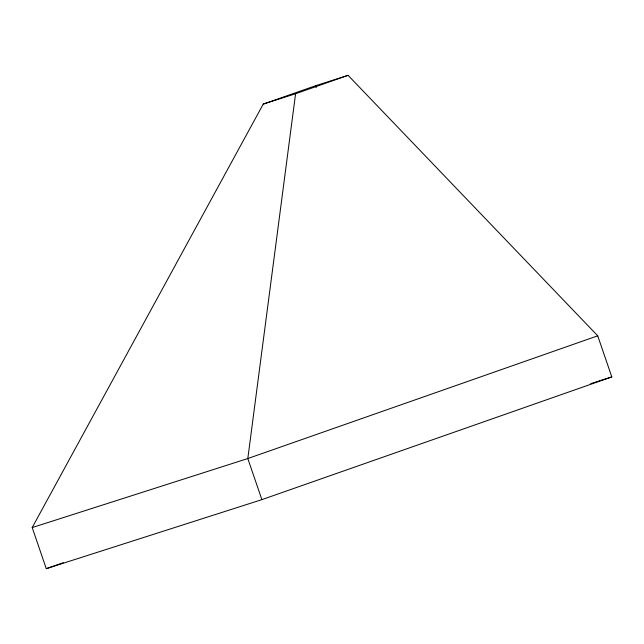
<?xml version="1.0" encoding="UTF-8"?>
<svg xmlns="http://www.w3.org/2000/svg" width="644" height="644" viewBox="0 0 644 644"><rect width="100%" height="100%" fill="white"/><g stroke="black" fill="none" stroke-linecap="round" stroke-linejoin="round"><path stroke-width="0.97" d="M348.074 75.332L295.588 93.734L247.811 458.544L261.875 499.639L611.8 376.917L597.729 335.814L348.074 75.332L315.737 85.684L263.243 104.095L32.2 527.573L46.271 568.668L261.875 499.639M597.729 335.814L247.811 458.544L32.2 527.573M46.271 568.668L63.337 562.687M263.243 104.095L295.588 93.734M590.717 383.663L611.8 376.917M315.737 85.684L316.148 87.656"/></g></svg>
